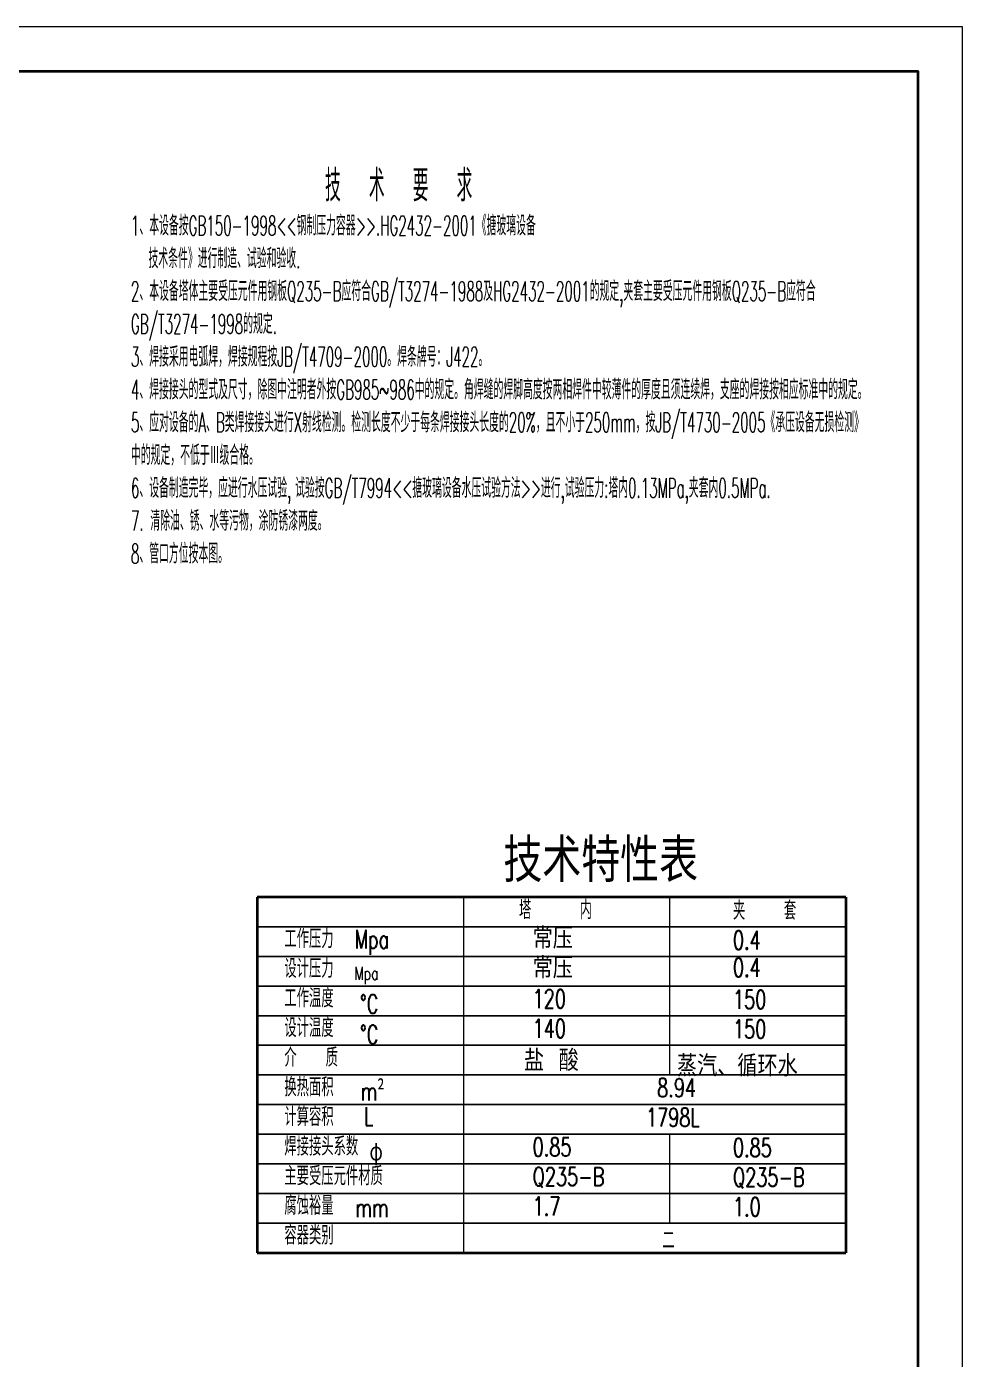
# Model space of a CAD drawing. Extents: x 11707 to 22622, y 3017 to 12806.
# Drawn here: x 20027 to 22622, y 9107 to 12806 of the extents above; entities that cross this region are included whole.
import ezdxf

# ---------------------------------------------------------------- set-up
doc = ezdxf.new("R2010")
doc.units = 0
doc.header["$LTSCALE"] = 8
for name, color, linetype, lineweight in [('cdr.dwg1', 4, 'Continuous', 35), ('cdr.dwg2', 2, 'Continuous', 13), ('cdr_dim', 7, 'Continuous', 13), ('cdr_dwg2', 2, 'Continuous', 9)]:
    doc.layers.add(name, color=color, linetype=linetype, lineweight=lineweight)
doc.styles.add('dim', font='romans.shx', dxfattribs={"width": 0.7, "bigfont": 'hz.shx'})
doc.styles.add('HZ', font='txt', dxfattribs={"width": 0.5, "bigfont": 'hzfs'})

msp = doc.modelspace()

# ---------------------------------------------------------------- linework, layer by layer
at = {"layer": 'cdr.dwg1'}
for p, q in [((22298.939, 10389.745), (20666.539, 10389.745)), ((20666.539, 10389.745), (20666.539, 9402.711)), ((22298.939, 10389.745), (22298.939, 9402.711)), ((20666.539, 9402.711), (22298.939, 9402.711))]:
    msp.add_line(p, q, dxfattribs=at)
at = {"layer": 'cdr.dwg1', "linetype": 'Continuous'}
msp.add_lwpolyline([(17740.138, 5587.613), (17740.138, 12682.225), (22498.72, 12682.225), (22498.72, 5587.613)], close=True, dxfattribs=at)
at = {"layer": 'cdr_dim'}
for p, q in [((21238.333, 10389.745), (21238.333, 10307.492)), ((21809.662, 10389.745), (21809.662, 10307.492)), ((20666.539, 10307.492), (22298.939, 10307.492)), ((22298.939, 10307.492), (20666.539, 10307.492)), ((21238.333, 10307.492), (21238.333, 10225.239)), ((21809.662, 10307.492), (21809.662, 10225.239)), ((20666.539, 10225.239), (22298.939, 10225.239)), ((22298.939, 10225.239), (20666.539, 10225.239)), ((21238.333, 10225.239), (21238.333, 10142.986)), ((21809.662, 10225.239), (21809.662, 10142.986)), ((20666.539, 10142.986), (22298.939, 10142.986)), ((22298.939, 10142.986), (20666.539, 10142.986)), ((21238.333, 10142.986), (21238.333, 10060.733)), ((21809.662, 10142.986), (21809.662, 10060.733)), ((20666.539, 10060.733), (22298.939, 10060.733)), ((22298.939, 10060.733), (20666.539, 10060.733)), ((21238.333, 10060.733), (21238.333, 9978.481)), ((21809.662, 10060.733), (21809.662, 9978.481)), ((20666.539, 9978.481), (22298.939, 9978.481)), ((22298.939, 9978.481), (20666.539, 9978.481)), ((21238.333, 9978.481), (21238.333, 9896.228)), ((21809.662, 9978.481), (21809.662, 9896.228)), ((20666.539, 9896.228), (22298.939, 9896.228)), ((22298.939, 9896.228), (20666.539, 9896.228)), ((21238.333, 9896.228), (21238.333, 9813.975)), ((20666.539, 9813.975), (22298.939, 9813.975)), ((22298.939, 9813.975), (20666.539, 9813.975)), ((21238.333, 9813.975), (21238.333, 9731.722)), ((20666.539, 9731.722), (22298.939, 9731.722)), ((22298.939, 9731.722), (20666.539, 9731.722)), ((21238.333, 9731.722), (21238.333, 9649.469)), ((21809.662, 9731.722), (21809.662, 9649.469)), ((20666.539, 9649.469), (22298.939, 9649.469)), ((22298.939, 9649.469), (20666.539, 9649.469)), ((21238.333, 9649.469), (21238.333, 9567.217)), ((21809.662, 9649.469), (21809.662, 9567.217)), ((20666.539, 9567.217), (22298.939, 9567.217)), ((22298.939, 9567.217), (20666.539, 9567.217)), ((21238.333, 9567.217), (21238.333, 9484.964)), ((21809.662, 9567.217), (21809.662, 9484.964)), ((20666.539, 9484.964), (22298.939, 9484.964)), ((22298.939, 9484.964), (20666.539, 9484.964)), ((21238.333, 9484.964), (21238.333, 9402.711))]:
    msp.add_line(p, q, dxfattribs=at)
at = {"layer": 'cdr_dim', "linetype": 'Continuous'}
msp.add_lwpolyline([(17431.139, 5464.014), (17431.139, 12805.825), (22622.319, 12805.825), (22622.319, 5464.014)], close=True, dxfattribs=at)

# ---------------------------------------------------------------- texts
at = {"layer": 'cdr.dwg2', "width": 0.7}
for s, height, style, p in [('塔     内', 51.408, 'dim', (21392.47, 10328.674)), ('夹    套', 51.408, 'dim', (21985.879, 10326.926)), ('工作压力 ', 51.408, 'dim', (20741.481, 10248.153)), (' Mpa', 51.408, 'dim', (20911.721, 10247.21)), ('0.4', 51.408, 'dim', (21985.879, 10244.673)), ('设计压力 ', 51.408, 'dim', (20741.481, 10165.9)), ('0.4', 51.408, 'dim', (21985.879, 10169.028)), ('Mpa', 35.9856, 'HZ', (20935.816, 10160.163)), ('工作温度', 51.408, 'dim', (20741.481, 10083.648)), ('120', 51.408, 'dim', (21430.327, 10081.916)), ('150', 51.408, 'dim', (21985.879, 10080.168)), ('设计温度 ', 51.408, 'dim', (20741.481, 10001.395)), ('140', 51.408, 'dim', (21430.327, 9999.663)), ('150', 51.408, 'dim', (21985.879, 9997.915)), ('介   质', 51.408, 'dim', (20741.481, 9919.142)), ('换热面积', 51.408, 'dim', (20741.481, 9836.889)), ('8.94', 51.408, 'dim', (21775.667, 9835.157)), ('计算容积', 51.408, 'dim', (20741.481, 9754.636)), ('L', 51.408, 'dim', (20962.113, 9755.554)), ('1798L', 51.408, 'dim', (21744.615, 9752.904)), ('焊接接头系数', 51.408, 'dim', (20741.481, 9672.384)), ('0.85', 51.408, 'dim', (21430.327, 9670.652)), ('0.85', 51.408, 'dim', (21985.879, 9668.904)), ('主要受压元件材质', 51.408, 'dim', (20741.481, 9590.131)), ('Q235-B', 51.408, 'dim', (21430.327, 9588.399)), ('Q235-B', 51.408, 'dim', (21985.879, 9586.651)), ('腐蚀裕量', 51.408, 'dim', (20741.481, 9507.878)), ('1.7', 51.408, 'dim', (21430.327, 9506.146)), ('1.0', 51.408, 'dim', (21985.879, 9504.398)), ('mm', 51.408, 'dim', (20938.192, 9501.967)), ('容器类别', 51.408, 'dim', (20741.481, 9425.625)), ('二', 51.408, 'dim', (21789.909, 9411.88))]:
    msp.add_text(s, height=height, dxfattribs=dict(at, style=style)).set_placement(p)
at = {"layer": 'cdr.dwg2', "style": 'dim'}
for s, p in [('常压', (21430.327, 10246.421)), ('常压', (21430.327, 10164.168)), ('盐 酸', (21406.229, 9907.299)), ('蒸汽、循环水', (21830.792, 9892.243))]:
    msp.add_text(s, height=58.752, dxfattribs=at).set_placement(p)
at = {"layer": 'cdr.dwg2', "attachment_point": 1}
for s, insert, char_height, width, style in [('技  术  要  求', (20854.457, 12408.114), 87.3828, 4.257545426174049e-12, 'HZ'), ('{\\H0.875x;1、本设备按GB150-1998<<钢制压力容器>>.HG2432-2001《搪玻璃设备\\P  技术条件》进行制造、试验和验收.\\P2、本设备塔体主要受压元件用钢板Q235-B应符合GB/T3274-1988及HG2432-2001的规定,夹套主要受压元件用钢板Q235-B应符合GB/T3274-1998的规定.\\P3、焊接采用电弧焊，焊接规程按JB/T4709-2000。焊条牌号：J422。   \\P4、焊接接头的型式及尺寸，除图中注明者外按GB985~986中的规定。角焊缝的焊脚高度按两相焊件中较薄件的厚度且须连续焊，支座的焊接按相应标准中的规定。\\P5、应对设备的A、B类焊接接头进行X射线检测。检测长度不少于每条焊接接头长度的20%，且不小于250mm，按JB/T4730-2005《承压设备无损检测》中的规定，不低于Ⅲ级合格。\\P6、设备制造完毕，应进行水压试验,\\fArial|b0|i0|c0|p32; \\Fromans,hz|c134;试验按GB/T7994<<搪玻璃设备水压试验方法>>进行,试验压力:塔内0.13MPa,夹套内0.5MPa.\\P7. 清除油、锈、水等污物，涂防锈漆两度。\\P8、管口方位按本图。\\P    }', (20316.013, 12280.995), 62.416276, 2053.91159, 'HZ'), ('%%dC', (20951.42, 10118.93), 51.408, 84.14567, 'dim'), ('%%dC', (20951.42, 10033.996), 51.408, 84.14567, 'dim'), ('m{\\fSimSun|b0|i0|c134|p0;²}', (20953.004, 9876.586), 51.40797, 117.45748, 'dim'), ('{\\fSimSun|b0|i0|c134|p0;φ}', (20977.627, 9710.384), 51.40797, 83.80263, 'dim')]:
    msp.add_mtext(s, dxfattribs=dict(at, insert=insert, char_height=char_height, width=width, style=style))
at = {"layer": 'cdr_dwg2', "style": 'HZ', "width": 0.9}
msp.add_text('技术特性表', height=120, dxfattribs=at).set_placement((21349.07, 10431.62))

doc.saveas('drawing.dxf')
